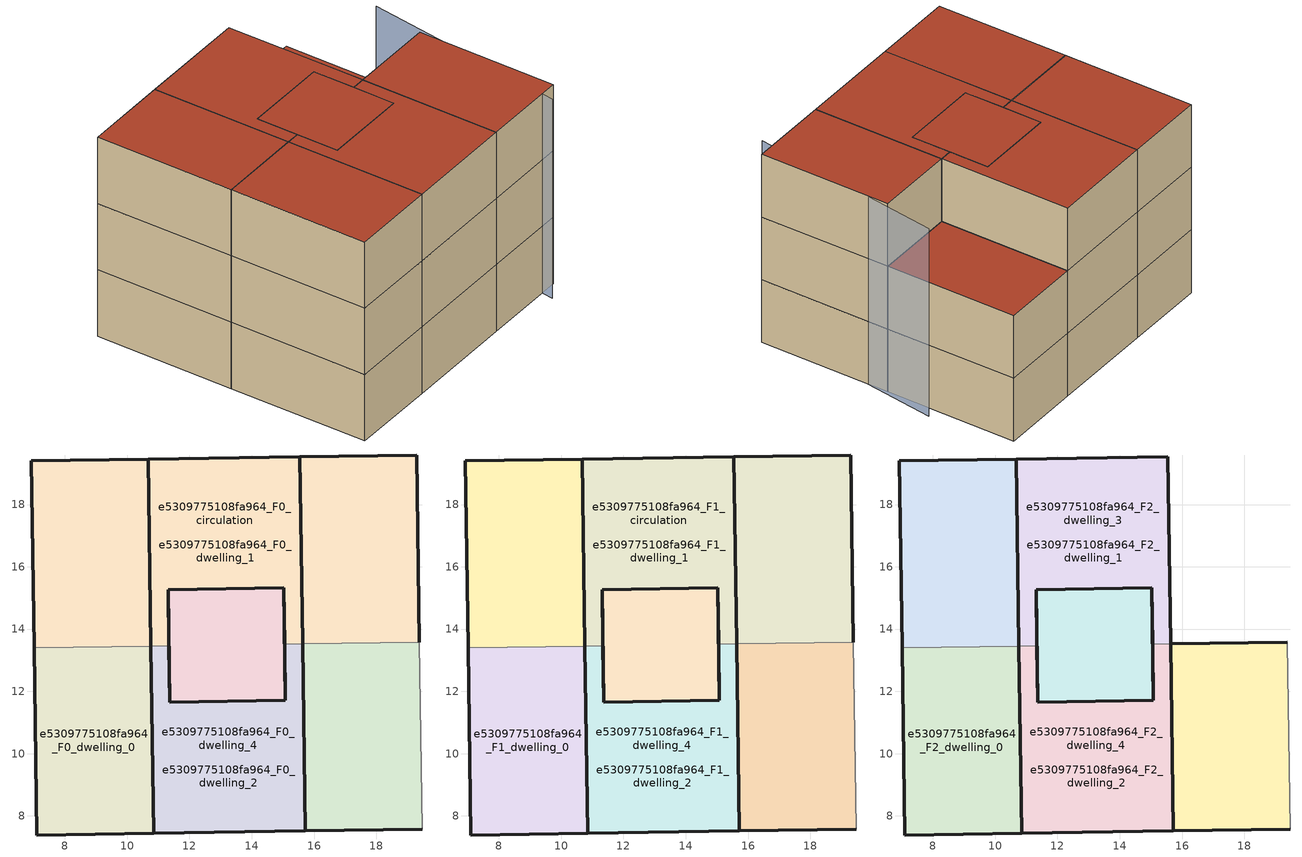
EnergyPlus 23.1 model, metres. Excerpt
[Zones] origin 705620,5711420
e5309775108fa964_F0_dwelling_0
 floor ground (EU_floor_Construction): 10.76,13.45 10.85,7.44 7.1,7.39 7.01,13.4 z0
 wall outside (EU_wall_Construction): 7.01,13.4 7.1,7.39 10.85,7.44 10.76,13.45 z0:3
 wall to e5309775108fa964_F0_dwelling_1 (EU_wall_Construction): 10.76,13.45 7.01,13.4 z0:3
e5309775108fa964_F0_dwelling_1
 floor ground (EU_floor_Construction): 15.54,19.53 15.63,13.53 15.05,13.52 15.02,15.32 11.31,15.26 11.34,13.46 10.76,13.45 10.67,19.46 z0; 10.67,19.46 10.76,13.45 7.01,13.4 6.92,19.4 z0
 wall outside (EU_wall_Construction): 10.76,13.45 10.67,19.46 6.92,19.4 7.01,13.4 z0:3
e5309775108fa964_F0_dwelling_2
 floor ground (EU_floor_Construction): 15.72,7.52 10.85,7.44 10.76,13.45 11.34,13.46 11.37,11.66 15.08,11.71 15.05,13.52 15.63,13.53 z0; 19.38,13.58 19.47,7.57 15.72,7.52 15.63,13.53 z0; 15.02,15.32 15.08,11.71 11.37,11.66 11.34,13.46 11.31,15.26 z0; 19.29,19.59 19.38,13.58 15.63,13.53 15.54,19.53 z0
 wall outside (EU_wall_Construction): 10.76,13.45 10.85,7.44 15.72,7.52 15.63,13.53 / 15.05,13.52 15.08,11.71 11.37,11.66 11.34,13.46 z0:3
 wall to e5309775108fa964_F0_dwelling_3 (EU_wall_Construction): 15.63,13.53 15.05,13.52 / 11.34,13.46 10.76,13.45 z0:3
e5309775108fa964_F0_dwelling_3
 floor ground (EU_floor_Construction): 15.54,19.53 15.63,13.53 15.05,13.52 15.02,15.32 14.06,15.3 11.31,15.26 11.34,13.46 10.76,13.45 10.67,19.46 z0; 10.67,19.46 10.76,13.45 7.01,13.4 6.92,19.4 z0; 19.29,19.59 19.38,13.58 15.63,13.53 15.54,19.53 z0; 15.02,15.32 15.08,11.71 11.37,11.66 11.34,13.46 11.31,15.26 13.68,15.3 z0
 wall outside (EU_wall_Construction): 11.34,13.46 11.31,15.26 15.02,15.32 15.05,13.52 / 15.63,13.53 15.54,19.53 10.67,19.46 10.76,13.45 z0:3
e5309775108fa964_F0_dwelling_4
 floor ground (EU_floor_Construction): 15.72,7.52 10.85,7.44 10.76,13.45 11.34,13.46 11.37,11.66 15.08,11.71 15.05,13.52 15.63,13.53 z0; 19.38,13.58 19.47,7.57 15.72,7.52 15.63,13.53 z0
 wall outside (EU_wall_Construction): 15.63,13.53 15.72,7.52 19.47,7.57 z0:3
 wall adiabatic (EU_wall_Construction): 19.47,7.57 19.38,13.58 z0:3
 wall to e5309775108fa964_F0_dwelling_5 (EU_wall_Construction): 19.38,13.58 15.63,13.53 z0:3
e5309775108fa964_F0_dwelling_5
 floor ground (EU_floor_Construction): 15.72,7.52 10.85,7.44 10.76,13.45 11.34,13.46 11.37,11.66 15.08,11.71 15.05,13.52 15.63,13.53 z0; 19.29,19.59 19.38,13.58 15.63,13.53 15.54,19.53 z0; 15.54,19.53 15.63,13.53 15.05,13.52 15.02,15.32 11.31,15.26 11.34,13.46 10.76,13.45 10.67,19.46 z0; 15.02,15.32 15.05,13.52 15.08,11.71 11.37,11.66 11.34,13.46 11.31,15.26 z0
 wall outside (EU_wall_Construction): 19.38,13.58 19.29,19.59 15.54,19.53 15.63,13.53 z0:3
e5309775108fa964_F0_circulation
 floor ground (EU_floor_Construction): 15.63,13.53 15.72,7.52 10.85,7.44 10.76,13.45 11.34,13.46 11.37,11.66 15.08,11.71 15.05,13.52 z0; 15.02,15.32 15.08,11.71 11.37,11.66 11.34,13.46 11.31,15.26 11.46,15.27 z0; 15.54,19.53 15.63,13.53 15.05,13.52 15.02,15.32 14.06,15.3 11.31,15.26 11.34,13.46 10.76,13.45 10.67,19.46 z0
 wall outside (EU_wall_Construction): 15.08,11.71 15.02,15.32 11.31,15.26 11.37,11.66 15.08,11.71 z0:3
e5309775108fa964_F1_dwelling_0
 floor to e5309775108fa964_F0_dwelling_0 (EU_floor_Construction): 10.76,13.45 10.85,7.44 7.1,7.39 7.01,13.4 z3
 wall outside (EU_wall_Construction): 7.01,13.4 7.1,7.39 10.85,7.44 10.76,13.45 z3:6
 wall to e5309775108fa964_F1_dwelling_1 (EU_wall_Construction): 10.76,13.45 7.01,13.4 z3:6
e5309775108fa964_F1_dwelling_1
 floor outside (EU_floor_Construction): 10.67,19.46 10.76,13.45 7.01,13.4 6.92,19.4 z3
 floor to e5309775108fa964_F0_dwelling_1 (EU_floor_Construction): 15.54,19.53 15.63,13.53 15.05,13.52 15.02,15.32 11.31,15.26 11.34,13.46 10.76,13.45 10.67,19.46 z3
 wall outside (EU_wall_Construction): 10.76,13.45 10.67,19.46 6.92,19.4 7.01,13.4 z3:6
e5309775108fa964_F1_dwelling_2
 floor outside (EU_floor_Construction): 15.72,7.52 10.85,7.44 10.76,13.45 11.34,13.46 11.37,11.66 15.08,11.71 15.05,13.52 15.63,13.53 z3; 19.29,19.59 19.38,13.58 15.63,13.53 15.54,19.53 z3; 19.38,13.58 19.47,7.57 15.72,7.52 15.63,13.53 z3
 floor to e5309775108fa964_F0_dwelling_2 (EU_floor_Construction): 15.02,15.32 15.08,11.71 11.37,11.66 11.34,13.46 11.31,15.26 z3
 wall outside (EU_wall_Construction): 10.76,13.45 10.85,7.44 15.72,7.52 15.63,13.53 / 15.05,13.52 15.08,11.71 11.37,11.66 11.34,13.46 z3:6
 wall to e5309775108fa964_F1_dwelling_3 (EU_wall_Construction): 15.63,13.53 15.05,13.52 / 11.34,13.46 10.76,13.45 z3:6
 roof outside (EU_floor_Construction): 19.38,13.58 19.29,19.59 15.54,19.53 15.63,13.53 z6
e5309775108fa964_F1_dwelling_3
 floor outside (EU_floor_Construction): 19.29,19.59 19.38,13.58 15.63,13.53 15.54,19.53 z3
 floor to e5309775108fa964_F0_dwelling_3 (EU_floor_Construction): 15.54,19.53 15.63,13.53 15.05,13.52 15.02,15.32 14.06,15.3 11.31,15.26 11.34,13.46 10.76,13.45 10.67,19.46 z3; 10.67,19.46 10.76,13.45 7.01,13.4 6.92,19.4 z3; 15.02,15.32 15.08,11.71 11.37,11.66 11.34,13.46 11.31,15.26 13.68,15.3 z3
 wall outside (EU_wall_Construction): 11.34,13.46 11.31,15.26 15.02,15.32 15.05,13.52 / 15.63,13.53 15.54,19.53 10.67,19.46 10.76,13.45 z3:6
 roof outside (EU_floor_Construction): 19.38,13.58 19.29,19.59 15.54,19.53 15.63,13.53 z6
e5309775108fa964_F1_dwelling_4
 floor outside (EU_floor_Construction): 15.72,7.52 10.85,7.44 10.76,13.45 11.34,13.46 11.37,11.66 15.08,11.71 15.05,13.52 15.63,13.53 z3
 floor to e5309775108fa964_F0_dwelling_4 (EU_floor_Construction): 19.38,13.58 19.47,7.57 15.72,7.52 15.63,13.53 z3
 wall outside (EU_wall_Construction): 15.63,13.53 15.72,7.52 19.47,7.57 z3:6
 wall adiabatic (EU_wall_Construction): 19.47,7.57 19.38,13.58 z3:6
 wall to e5309775108fa964_F1_dwelling_5 (EU_wall_Construction): 19.38,13.58 15.63,13.53 z3:6
e5309775108fa964_F1_dwelling_5
 floor to e5309775108fa964_F0_dwelling_5 (EU_floor_Construction): 15.72,7.52 10.85,7.44 10.76,13.45 11.34,13.46 11.37,11.66 15.08,11.71 15.05,13.52 15.63,13.53 z3; 19.29,19.59 19.38,13.58 15.63,13.53 15.54,19.53 z3; 15.54,19.53 15.63,13.53 15.05,13.52 15.02,15.32 11.31,15.26 11.34,13.46 10.76,13.45 10.67,19.46 z3; 15.02,15.32 15.05,13.52 15.08,11.71 11.37,11.66 11.34,13.46 11.31,15.26 z3
 wall outside (EU_wall_Construction): 19.38,13.58 19.29,19.59 15.54,19.53 15.63,13.53 z3:6
 roof outside (EU_roof_Construction): 19.38,13.58 19.29,19.59 15.54,19.53 15.63,13.53 z6; 15.72,7.52 15.63,13.53 15.05,13.52 15.08,11.71 11.37,11.66 11.34,13.46 10.76,13.45 10.85,7.44 z6; 15.63,13.53 15.54,19.53 10.67,19.46 10.76,13.45 11.34,13.46 11.31,15.26 15.02,15.32 15.05,13.52 z6; 15.08,11.71 15.05,13.52 15.02,15.32 11.31,15.26 11.34,13.46 11.37,11.66 z6
e5309775108fa964_F1_circulation
 floor to e5309775108fa964_F0_circulation (EU_floor_Construction): 15.63,13.53 15.72,7.52 10.85,7.44 10.76,13.45 11.34,13.46 11.37,11.66 15.08,11.71 15.05,13.52 z3; 15.02,15.32 15.08,11.71 11.37,11.66 11.34,13.46 11.31,15.26 11.46,15.27 z3; 15.54,19.53 15.63,13.53 15.05,13.52 15.02,15.32 14.06,15.3 11.31,15.26 11.34,13.46 10.76,13.45 10.67,19.46 z3
 wall outside (EU_wall_Construction): 15.08,11.71 15.02,15.32 11.31,15.26 11.37,11.66 15.08,11.71 z3:6
e5309775108fa964_F2_dwelling_0
 floor to e5309775108fa964_F1_dwelling_0 (EU_floor_Construction): 10.76,13.45 10.85,7.44 7.1,7.39 7.01,13.4 z6
 wall outside (EU_wall_Construction): 7.01,13.4 7.1,7.39 10.85,7.44 10.76,13.45 z6:9
 wall to e5309775108fa964_F2_dwelling_1 (EU_wall_Construction): 10.76,13.45 7.01,13.4 z6:9
 roof outside (EU_roof_Construction): 10.85,7.44 10.76,13.45 7.01,13.4 7.1,7.39 z9
e5309775108fa964_F2_dwelling_1
 floor outside (EU_floor_Construction): 10.67,19.46 10.76,13.45 7.01,13.4 6.92,19.4 z6
 floor to e5309775108fa964_F1_dwelling_1 (EU_floor_Construction): 15.54,19.53 15.63,13.53 15.05,13.52 15.02,15.32 11.31,15.26 11.34,13.46 10.76,13.45 10.67,19.46 z6
 wall outside (EU_wall_Construction): 10.76,13.45 10.67,19.46 6.92,19.4 7.01,13.4 z6:9
 roof outside (EU_roof_Construction): 15.63,13.53 15.54,19.53 10.67,19.46 10.76,13.45 11.34,13.46 11.31,15.26 15.02,15.32 15.05,13.52 z9; 10.76,13.45 10.67,19.46 6.92,19.4 7.01,13.4 z9
e5309775108fa964_F2_dwelling_2
 floor outside (EU_floor_Construction): 15.72,7.52 10.85,7.44 10.76,13.45 11.34,13.46 11.37,11.66 15.08,11.71 15.05,13.52 15.63,13.53 z6; 19.38,13.58 19.47,7.57 15.72,7.52 15.63,13.53 z6
 floor to e5309775108fa964_F1_dwelling_2 (EU_floor_Construction): 15.02,15.32 15.08,11.71 11.37,11.66 11.34,13.46 11.31,15.26 z6
 wall outside (EU_wall_Construction): 10.76,13.45 10.85,7.44 15.72,7.52 15.63,13.53 / 15.05,13.52 15.08,11.71 11.37,11.66 11.34,13.46 z6:9
 wall to e5309775108fa964_F2_dwelling_3 (EU_wall_Construction): 15.63,13.53 15.05,13.52 / 11.34,13.46 10.76,13.45 z6:9
 roof outside (EU_roof_Construction): 15.72,7.52 15.63,13.53 15.05,13.52 15.08,11.71 11.37,11.66 11.34,13.46 10.76,13.45 10.85,7.44 z9; 19.47,7.57 19.38,13.58 15.63,13.53 15.72,7.52 z9; 15.08,11.71 15.02,15.32 11.31,15.26 11.34,13.46 11.37,11.66 z9
e5309775108fa964_F2_dwelling_3
 floor to e5309775108fa964_F1_dwelling_3 (EU_floor_Construction): 15.54,19.53 15.63,13.53 15.05,13.52 15.02,15.32 14.06,15.3 11.31,15.26 11.34,13.46 10.76,13.45 10.67,19.46 z6; 10.67,19.46 10.76,13.45 7.01,13.4 6.92,19.4 z6; 15.02,15.32 15.08,11.71 11.37,11.66 11.34,13.46 11.31,15.26 13.68,15.3 z6
 wall outside (EU_wall_Construction): 11.34,13.46 11.31,15.26 15.02,15.32 15.05,13.52 / 15.63,13.53 15.54,19.53 10.67,19.46 10.76,13.45 z6:9
 roof outside (EU_roof_Construction): 15.63,13.53 15.54,19.53 10.67,19.46 10.76,13.45 11.34,13.46 11.31,15.26 14.06,15.3 15.02,15.32 15.05,13.52 z9; 10.76,13.45 10.67,19.46 6.92,19.4 7.01,13.4 z9; 15.08,11.71 15.02,15.32 13.68,15.3 11.31,15.26 11.34,13.46 11.37,11.66 z9
e5309775108fa964_F2_dwelling_4
 floor to e5309775108fa964_F1_dwelling_4 (EU_floor_Construction): 15.72,7.52 10.85,7.44 10.76,13.45 11.34,13.46 11.37,11.66 15.08,11.71 15.05,13.52 15.63,13.53 z6; 19.38,13.58 19.47,7.57 15.72,7.52 15.63,13.53 z6
 wall outside (EU_wall_Construction): 19.38,13.58 15.63,13.53 15.72,7.52 19.47,7.57 z6:9
 wall adiabatic (EU_wall_Construction): 19.47,7.57 19.38,13.58 z6:9
 roof outside (EU_roof_Construction): 15.72,7.52 15.63,13.53 15.05,13.52 15.08,11.71 11.37,11.66 11.34,13.46 10.76,13.45 10.85,7.44 z9; 19.47,7.57 19.38,13.58 15.63,13.53 15.72,7.52 z9
e5309775108fa964_F2_circulation
 floor to e5309775108fa964_F1_circulation (EU_floor_Construction): 15.63,13.53 15.72,7.52 10.85,7.44 10.76,13.45 11.34,13.46 11.37,11.66 15.08,11.71 15.05,13.52 z6; 15.02,15.32 15.08,11.71 11.37,11.66 11.34,13.46 11.31,15.26 11.46,15.27 z6; 15.54,19.53 15.63,13.53 15.05,13.52 15.02,15.32 14.06,15.3 11.31,15.26 11.34,13.46 10.76,13.45 10.67,19.46 z6
 wall outside (EU_wall_Construction): 15.08,11.71 15.02,15.32 11.31,15.26 11.37,11.66 15.08,11.71 z6:9
 roof outside (EU_roof_Construction): 15.08,11.71 15.02,15.32 11.46,15.27 11.31,15.26 11.34,13.46 11.37,11.66 z9; 15.72,7.52 15.63,13.53 15.05,13.52 15.08,11.71 11.37,11.66 11.34,13.46 10.76,13.45 10.85,7.44 z9; 15.63,13.53 15.54,19.53 10.67,19.46 10.76,13.45 11.34,13.46 11.31,15.26 14.06,15.3 15.02,15.32 15.05,13.52 z9
shading: 18.67,7.05 19.84,15.88 z0:9
[Building]
EU S2 Campaign: North Axis=0; Terrain=City; Solar Distribution=FullExterior
[Site:Location]
London: Latitude=51.5; Longitude=-0.5; Time Zone=0; Elevation=25
[SizingPeriod:WeatherFileDays]
AnnualSizingPeriod: Begin Month=1; Begin Day of Month=1; End Month=12; End Day of Month=31; Day of Week for Start Day=Monday; Use Weather File Daylight Saving Period=No; Use Weather File Rain and Snow Indicators=No
[MATERIAL]
EU_InternalMass_Material: Roughness=MediumRough; Thickness=0.1; Conductivity=1; Density=1800; Specific Heat=900; Thermal Absorptance=0.9; Solar Absorptance=0.7; Visible Absorptance=0.7
[MATERIAL:NOMASS] Roughness=MediumRough; Thermal Absorptance=0.9; Solar Absorptance=0.7; Visible Absorptance=0.7
Name | Thermal Resistance
EU_wall_NoMass | 1.04674
EU_roof_NoMass | 4.32442
EU_floor_NoMass | 2.04616
[CONSTRUCTION]
EU_wall_Construction: EU_wall_NoMass
EU_roof_Construction: EU_roof_NoMass
EU_floor_Construction: EU_floor_NoMass
EU_InternalMass_Construction: EU_InternalMass_Material
[ZONE] Type=1; Multiplier=1; Ceiling Height=autocalculate; Floor Area=autocalculate; Part of Total Floor Area=Yes
Name | Volume
e5309775108fa964_F0_dwelling_0; e5309775108fa964_F1_dwelling_0; e5309775108fa964_F2_dwelling_0 | 67.6399
e5309775108fa964_F0_dwelling_1; e5309775108fa964_F0_dwelling_4; e5309775108fa964_F1_dwelling_4; e5309775108fa964_F2_dwelling_4 | 135.277
e5309775108fa964_F1_dwelling_1; e5309775108fa964_F2_dwelling_1 | 135.278
e5309775108fa964_F0_dwelling_2; e5309775108fa964_F1_dwelling_2 | 243.054
e5309775108fa964_F2_dwelling_2 | 175.415
e5309775108fa964_F0_dwelling_3; e5309775108fa964_F1_dwelling_3 | 243.053
e5309775108fa964_F2_dwelling_3 | 175.414
e5309775108fa964_F0_dwelling_5; e5309775108fa964_F1_dwelling_5 | 243.056
e5309775108fa964_F0_circulation; e5309775108fa964_F1_circulation; e5309775108fa964_F2_circulation | 175.418
[INTERNALMASS] Construction=EU_InternalMass_Construction
Name | Zone or ZoneList | Surface Area
e5309775108fa964_F0_dwelling_0_EU_InternalMass | e5309775108fa964_F0_dwelling_0 | 22.5463
e5309775108fa964_F0_dwelling_1_EU_InternalMass | e5309775108fa964_F0_dwelling_1 | 22.5463
e5309775108fa964_F0_dwelling_2_EU_InternalMass | e5309775108fa964_F0_dwelling_2 | 22.5463
e5309775108fa964_F0_dwelling_3_EU_InternalMass | e5309775108fa964_F0_dwelling_3 | 22.5463
e5309775108fa964_F0_dwelling_4_EU_InternalMass | e5309775108fa964_F0_dwelling_4 | 22.5463
e5309775108fa964_F0_dwelling_5_EU_InternalMass | e5309775108fa964_F0_dwelling_5 | 22.5463
e5309775108fa964_F1_dwelling_0_EU_InternalMass | e5309775108fa964_F1_dwelling_0 | 22.5463
e5309775108fa964_F1_dwelling_1_EU_InternalMass | e5309775108fa964_F1_dwelling_1 | 22.5463
e5309775108fa964_F1_dwelling_2_EU_InternalMass | e5309775108fa964_F1_dwelling_2 | 22.5463
e5309775108fa964_F1_dwelling_3_EU_InternalMass | e5309775108fa964_F1_dwelling_3 | 22.5463
e5309775108fa964_F1_dwelling_4_EU_InternalMass | e5309775108fa964_F1_dwelling_4 | 22.5463
e5309775108fa964_F1_dwelling_5_EU_InternalMass | e5309775108fa964_F1_dwelling_5 | 22.5463
e5309775108fa964_F2_dwelling_0_EU_InternalMass | e5309775108fa964_F2_dwelling_0 | 22.5463
e5309775108fa964_F2_dwelling_1_EU_InternalMass | e5309775108fa964_F2_dwelling_1 | 22.5463
e5309775108fa964_F2_dwelling_2_EU_InternalMass | e5309775108fa964_F2_dwelling_2 | 45.0927
e5309775108fa964_F2_dwelling_3_EU_InternalMass | e5309775108fa964_F2_dwelling_3 | 22.5463
e5309775108fa964_F2_dwelling_4_EU_InternalMass | e5309775108fa964_F2_dwelling_4 | 22.5463
[OTHEREQUIPMENT] Fuel Type=Electricity; Design Level Calculation Method=Watts/Area; Power per Zone Floor Area=1; Fraction Latent=0; Fraction Radiant=0; Fraction Lost=0; Carbon Dioxide Generation Rate=0; EndUse Subcategory=EU_Step8_InternalGains
Name | Zone or ZoneList or Space or SpaceList | Schedule
EU_Step8_InternalGain_e5309775108fa964_F0_dwelling_0_f000 | e5309775108fa964_F0_dwelling_0 | EU_Step8_GainSchedule_e5309775108fa964_F0_dwelling_0_f000
EU_Step8_InternalGain_e5309775108fa964_F0_dwelling_1_f000 | e5309775108fa964_F0_dwelling_1 | EU_Step8_GainSchedule_e5309775108fa964_F0_dwelling_1_f000
EU_Step8_InternalGain_e5309775108fa964_F0_dwelling_2_f000 | e5309775108fa964_F0_dwelling_2 | EU_Step8_GainSchedule_e5309775108fa964_F0_dwelling_2_f000
EU_Step8_InternalGain_e5309775108fa964_F0_dwelling_3_f000 | e5309775108fa964_F0_dwelling_3 | EU_Step8_GainSchedule_e5309775108fa964_F0_dwelling_3_f000
EU_Step8_InternalGain_e5309775108fa964_F0_dwelling_4_f000 | e5309775108fa964_F0_dwelling_4 | EU_Step8_GainSchedule_e5309775108fa964_F0_dwelling_4_f000
EU_Step8_InternalGain_e5309775108fa964_F0_dwelling_5_f000 | e5309775108fa964_F0_dwelling_5 | EU_Step8_GainSchedule_e5309775108fa964_F0_dwelling_5_f000
EU_Step8_InternalGain_e5309775108fa964_F1_dwelling_0_f000 | e5309775108fa964_F1_dwelling_0 | EU_Step8_GainSchedule_e5309775108fa964_F1_dwelling_0_f000
EU_Step8_InternalGain_e5309775108fa964_F1_dwelling_1_f000 | e5309775108fa964_F1_dwelling_1 | EU_Step8_GainSchedule_e5309775108fa964_F1_dwelling_1_f000
EU_Step8_InternalGain_e5309775108fa964_F1_dwelling_2_f000 | e5309775108fa964_F1_dwelling_2 | EU_Step8_GainSchedule_e5309775108fa964_F1_dwelling_2_f000
EU_Step8_InternalGain_e5309775108fa964_F1_dwelling_3_f000 | e5309775108fa964_F1_dwelling_3 | EU_Step8_GainSchedule_e5309775108fa964_F1_dwelling_3_f000
EU_Step8_InternalGain_e5309775108fa964_F1_dwelling_4_f000 | e5309775108fa964_F1_dwelling_4 | EU_Step8_GainSchedule_e5309775108fa964_F1_dwelling_4_f000
EU_Step8_InternalGain_e5309775108fa964_F1_dwelling_5_f000 | e5309775108fa964_F1_dwelling_5 | EU_Step8_GainSchedule_e5309775108fa964_F1_dwelling_5_f000
EU_Step8_InternalGain_e5309775108fa964_F2_dwelling_0_f000 | e5309775108fa964_F2_dwelling_0 | EU_Step8_GainSchedule_e5309775108fa964_F2_dwelling_0_f000
EU_Step8_InternalGain_e5309775108fa964_F2_dwelling_1_f000 | e5309775108fa964_F2_dwelling_1 | EU_Step8_GainSchedule_e5309775108fa964_F2_dwelling_1_f000
EU_Step8_InternalGain_e5309775108fa964_F2_dwelling_2_f000 | e5309775108fa964_F2_dwelling_2 | EU_Step8_GainSchedule_e5309775108fa964_F2_dwelling_2_f000
EU_Step8_InternalGain_e5309775108fa964_F2_dwelling_3_f000 | e5309775108fa964_F2_dwelling_3 | EU_Step8_GainSchedule_e5309775108fa964_F2_dwelling_3_f000
EU_Step8_InternalGain_e5309775108fa964_F2_dwelling_4_f000 | e5309775108fa964_F2_dwelling_4 | EU_Step8_GainSchedule_e5309775108fa964_F2_dwelling_4_f000
[ZONEINFILTRATION:DESIGNFLOWRATE] Schedule=EU_AlwaysOn; Design Flow Rate Calculation Method=Flow/Area; Flow Rate per Floor Area=0.0005; Constant Term Coefficient=1; Temperature Term Coefficient=0; Velocity Term Coefficient=0; Velocity Squared Term Coefficient=0
Name | Zone or ZoneList or Space or SpaceList
EU_Circulation_Infiltration_e5309775108fa964_F0_circulation | e5309775108fa964_F0_circulation
EU_Circulation_Infiltration_e5309775108fa964_F1_circulation | e5309775108fa964_F1_circulation
EU_Circulation_Infiltration_e5309775108fa964_F2_circulation | e5309775108fa964_F2_circulation
[ZONEVENTILATION:DESIGNFLOWRATE] Schedule=EU_AlwaysOn; Design Flow Rate Calculation Method=AirChanges/Hour; Air Changes per Hour=0.488719; Ventilation Type=Natural; Fan Pressure Rise=0; Fan Total Efficiency=1; Constant Term Coefficient=1; Temperature Term Coefficient=0; Velocity Term Coefficient=0; Velocity Squared Term Coefficient=0; Minimum Indoor Temperature=-100; Maximum Indoor Temperature=100; Delta Temperature=-100; Minimum Outdoor Temperature=-100; Maximum Outdoor Temperature=100; Maximum Wind Speed=40
Name | Zone or ZoneList or Space or SpaceList
EU_ConstantAir_e5309775108fa964_F0_dwelling_0 | e5309775108fa964_F0_dwelling_0
EU_ConstantAir_e5309775108fa964_F0_dwelling_1 | e5309775108fa964_F0_dwelling_1
EU_ConstantAir_e5309775108fa964_F0_dwelling_2 | e5309775108fa964_F0_dwelling_2
EU_ConstantAir_e5309775108fa964_F0_dwelling_3 | e5309775108fa964_F0_dwelling_3
EU_ConstantAir_e5309775108fa964_F0_dwelling_4 | e5309775108fa964_F0_dwelling_4
EU_ConstantAir_e5309775108fa964_F0_dwelling_5 | e5309775108fa964_F0_dwelling_5
EU_ConstantAir_e5309775108fa964_F1_dwelling_0 | e5309775108fa964_F1_dwelling_0
EU_ConstantAir_e5309775108fa964_F1_dwelling_1 | e5309775108fa964_F1_dwelling_1
EU_ConstantAir_e5309775108fa964_F1_dwelling_2 | e5309775108fa964_F1_dwelling_2
EU_ConstantAir_e5309775108fa964_F1_dwelling_3 | e5309775108fa964_F1_dwelling_3
EU_ConstantAir_e5309775108fa964_F1_dwelling_4 | e5309775108fa964_F1_dwelling_4
EU_ConstantAir_e5309775108fa964_F1_dwelling_5 | e5309775108fa964_F1_dwelling_5
EU_ConstantAir_e5309775108fa964_F2_dwelling_0 | e5309775108fa964_F2_dwelling_0
EU_ConstantAir_e5309775108fa964_F2_dwelling_1 | e5309775108fa964_F2_dwelling_1
EU_ConstantAir_e5309775108fa964_F2_dwelling_2 | e5309775108fa964_F2_dwelling_2
EU_ConstantAir_e5309775108fa964_F2_dwelling_3 | e5309775108fa964_F2_dwelling_3
EU_ConstantAir_e5309775108fa964_F2_dwelling_4 | e5309775108fa964_F2_dwelling_4
[HVACTEMPLATE:THERMOSTAT] Constant Heating Setpoint=20; Constant Cooling Setpoint=50
EU_HeatOnly_e5309775108fa964_F0_dwelling_0; EU_HeatOnly_e5309775108fa964_F0_dwelling_1; EU_HeatOnly_e5309775108fa964_F0_dwelling_2; EU_HeatOnly_e5309775108fa964_F0_dwelling_3; EU_HeatOnly_e5309775108fa964_F0_dwelling_4; EU_HeatOnly_e5309775108fa964_F0_dwelling_5; EU_HeatOnly_e5309775108fa964_F1_dwelling_0; EU_HeatOnly_e5309775108fa964_F1_dwelling_1; EU_HeatOnly_e5309775108fa964_F1_dwelling_2; EU_HeatOnly_e5309775108fa964_F1_dwelling_3; EU_HeatOnly_e5309775108fa964_F1_dwelling_4; EU_HeatOnly_e5309775108fa964_F1_dwelling_5; EU_HeatOnly_e5309775108fa964_F2_dwelling_0; EU_HeatOnly_e5309775108fa964_F2_dwelling_1; EU_HeatOnly_e5309775108fa964_F2_dwelling_2; EU_HeatOnly_e5309775108fa964_F2_dwelling_3; EU_HeatOnly_e5309775108fa964_F2_dwelling_4
[HVACTEMPLATE:ZONE:IDEALLOADSAIRSYSTEM] System Availability Schedule=EU_AlwaysOn; Maximum Heating Supply Air Temperature=50; Minimum Cooling Supply Air Temperature=13; Maximum Heating Supply Air Humidity Ratio=0.0156; Minimum Cooling Supply Air Humidity Ratio=0.0077; Heating Limit=NoLimit; Cooling Limit=NoLimit; Heating Availability Schedule=EU_AlwaysOn; Cooling Availability Schedule=EU_CoolingOff; Dehumidification Control Type=ConstantSensibleHeatRatio; Cooling Sensible Heat Ratio=0.7; Dehumidification Setpoint=60; Humidification Control Type=None; Humidification Setpoint=30; Outdoor Air Method=None; Outdoor Air Flow Rate per Person=0.00944; Outdoor Air Flow Rate per Zone Floor Area=0; Outdoor Air Flow Rate per Zone=0; Demand Controlled Ventilation Type=None; Outdoor Air Economizer Type=NoEconomizer; Heat Recovery Type=None; Sensible Heat Recovery Effectiveness=0.7; Latent Heat Recovery Effectiveness=0.65
Name | Template Thermostat
e5309775108fa964_F0_dwelling_0 | EU_HeatOnly_e5309775108fa964_F0_dwelling_0
e5309775108fa964_F0_dwelling_1 | EU_HeatOnly_e5309775108fa964_F0_dwelling_1
e5309775108fa964_F0_dwelling_2 | EU_HeatOnly_e5309775108fa964_F0_dwelling_2
e5309775108fa964_F0_dwelling_3 | EU_HeatOnly_e5309775108fa964_F0_dwelling_3
e5309775108fa964_F0_dwelling_4 | EU_HeatOnly_e5309775108fa964_F0_dwelling_4
e5309775108fa964_F0_dwelling_5 | EU_HeatOnly_e5309775108fa964_F0_dwelling_5
e5309775108fa964_F1_dwelling_0 | EU_HeatOnly_e5309775108fa964_F1_dwelling_0
e5309775108fa964_F1_dwelling_1 | EU_HeatOnly_e5309775108fa964_F1_dwelling_1
e5309775108fa964_F1_dwelling_2 | EU_HeatOnly_e5309775108fa964_F1_dwelling_2
e5309775108fa964_F1_dwelling_3 | EU_HeatOnly_e5309775108fa964_F1_dwelling_3
e5309775108fa964_F1_dwelling_4 | EU_HeatOnly_e5309775108fa964_F1_dwelling_4
e5309775108fa964_F1_dwelling_5 | EU_HeatOnly_e5309775108fa964_F1_dwelling_5
e5309775108fa964_F2_dwelling_0 | EU_HeatOnly_e5309775108fa964_F2_dwelling_0
e5309775108fa964_F2_dwelling_1 | EU_HeatOnly_e5309775108fa964_F2_dwelling_1
e5309775108fa964_F2_dwelling_2 | EU_HeatOnly_e5309775108fa964_F2_dwelling_2
e5309775108fa964_F2_dwelling_3 | EU_HeatOnly_e5309775108fa964_F2_dwelling_3
e5309775108fa964_F2_dwelling_4 | EU_HeatOnly_e5309775108fa964_F2_dwelling_4
[SIZING:ZONE] Zone Cooling Design Supply Air Temperature Input Method=SupplyAirTemperature; Zone Cooling Design Supply Air Temperature=13; Zone Heating Design Supply Air Temperature Input Method=SupplyAirTemperature; Zone Heating Design Supply Air Temperature=50; Zone Cooling Design Supply Air Humidity Ratio=0.008; Zone Heating Design Supply Air Humidity Ratio=0.008; Cooling Design Air Flow Method=DesignDay; Cooling Design Air Flow Rate=0; Cooling Minimum Air Flow per Zone Floor Area=0.000762; Cooling Minimum Air Flow=0; Cooling Minimum Air Flow Fraction=0.2; Heating Design Air Flow Method=DesignDay; Heating Design Air Flow Rate=0; Heating Maximum Air Flow per Zone Floor Area=0.002032; Heating Maximum Air Flow=0.141576; Heating Maximum Air Flow Fraction=0.3; Account for Dedicated Outdoor Air System=No; Dedicated Outdoor Air System Control Strategy=NeutralSupplyAir; Dedicated Outdoor Air Low Setpoint Temperature for Design=autosize; Dedicated Outdoor Air High Setpoint Temperature for Design=autosize; Zone Load Sizing Method=Sensible Load Only No Latent Load; Zone Latent Cooling Design Supply Air Humidity Ratio Input Method=HumidityRatioDifference; Zone Cooling Design Supply Air Humidity Ratio Difference=0.005; Zone Latent Heating Design Supply Air Humidity Ratio Input Method=HumidityRatioDifference; Zone Humidification Design Supply Air Humidity Ratio Difference=0.005
e5309775108fa964_F0_dwelling_0; e5309775108fa964_F0_dwelling_1; e5309775108fa964_F0_dwelling_2; e5309775108fa964_F0_dwelling_3; e5309775108fa964_F0_dwelling_4; e5309775108fa964_F0_dwelling_5; e5309775108fa964_F1_dwelling_0; e5309775108fa964_F1_dwelling_1; e5309775108fa964_F1_dwelling_2; e5309775108fa964_F1_dwelling_3; e5309775108fa964_F1_dwelling_4; e5309775108fa964_F1_dwelling_5; e5309775108fa964_F2_dwelling_0; e5309775108fa964_F2_dwelling_1; e5309775108fa964_F2_dwelling_2; e5309775108fa964_F2_dwelling_3; e5309775108fa964_F2_dwelling_4
[SCHEDULE:CONSTANT]
Name | Hourly Value
EU_AlwaysOn | 1
EU_CoolingOff | 0
[SCHEDULE:FILE] Column Number=1; Rows to Skip at Top=0; Number of Hours of Data=8760; Column Separator=Comma; Interpolate to Timestep=No; Minutes per Item=60; Adjust Schedule for Daylight Savings=Yes
Name | File
EU_Step8_GainSchedule_e5309775108fa964_F0_dwelling_0_f000 | ../../schedules/e5309775108fa964/e5309775108fa964_F0_dwelling_0_f000_gain.csv
EU_Step8_GainSchedule_e5309775108fa964_F0_dwelling_1_f000 | ../../schedules/e5309775108fa964/e5309775108fa964_F0_dwelling_1_f000_gain.csv
EU_Step8_GainSchedule_e5309775108fa964_F0_dwelling_2_f000 | ../../schedules/e5309775108fa964/e5309775108fa964_F0_dwelling_2_f000_gain.csv
EU_Step8_GainSchedule_e5309775108fa964_F0_dwelling_3_f000 | ../../schedules/e5309775108fa964/e5309775108fa964_F0_dwelling_3_f000_gain.csv
EU_Step8_GainSchedule_e5309775108fa964_F0_dwelling_4_f000 | ../../schedules/e5309775108fa964/e5309775108fa964_F0_dwelling_4_f000_gain.csv
EU_Step8_GainSchedule_e5309775108fa964_F0_dwelling_5_f000 | ../../schedules/e5309775108fa964/e5309775108fa964_F0_dwelling_5_f000_gain.csv
EU_Step8_GainSchedule_e5309775108fa964_F1_dwelling_0_f000 | ../../schedules/e5309775108fa964/e5309775108fa964_F1_dwelling_0_f000_gain.csv
EU_Step8_GainSchedule_e5309775108fa964_F1_dwelling_1_f000 | ../../schedules/e5309775108fa964/e5309775108fa964_F1_dwelling_1_f000_gain.csv
EU_Step8_GainSchedule_e5309775108fa964_F1_dwelling_2_f000 | ../../schedules/e5309775108fa964/e5309775108fa964_F1_dwelling_2_f000_gain.csv
EU_Step8_GainSchedule_e5309775108fa964_F1_dwelling_3_f000 | ../../schedules/e5309775108fa964/e5309775108fa964_F1_dwelling_3_f000_gain.csv
EU_Step8_GainSchedule_e5309775108fa964_F1_dwelling_4_f000 | ../../schedules/e5309775108fa964/e5309775108fa964_F1_dwelling_4_f000_gain.csv
EU_Step8_GainSchedule_e5309775108fa964_F1_dwelling_5_f000 | ../../schedules/e5309775108fa964/e5309775108fa964_F1_dwelling_5_f000_gain.csv
EU_Step8_GainSchedule_e5309775108fa964_F2_dwelling_0_f000 | ../../schedules/e5309775108fa964/e5309775108fa964_F2_dwelling_0_f000_gain.csv
EU_Step8_GainSchedule_e5309775108fa964_F2_dwelling_1_f000 | ../../schedules/e5309775108fa964/e5309775108fa964_F2_dwelling_1_f000_gain.csv
EU_Step8_GainSchedule_e5309775108fa964_F2_dwelling_2_f000 | ../../schedules/e5309775108fa964/e5309775108fa964_F2_dwelling_2_f000_gain.csv
EU_Step8_GainSchedule_e5309775108fa964_F2_dwelling_3_f000 | ../../schedules/e5309775108fa964/e5309775108fa964_F2_dwelling_3_f000_gain.csv
EU_Step8_GainSchedule_e5309775108fa964_F2_dwelling_4_f000 | ../../schedules/e5309775108fa964/e5309775108fa964_F2_dwelling_4_f000_gain.csv
